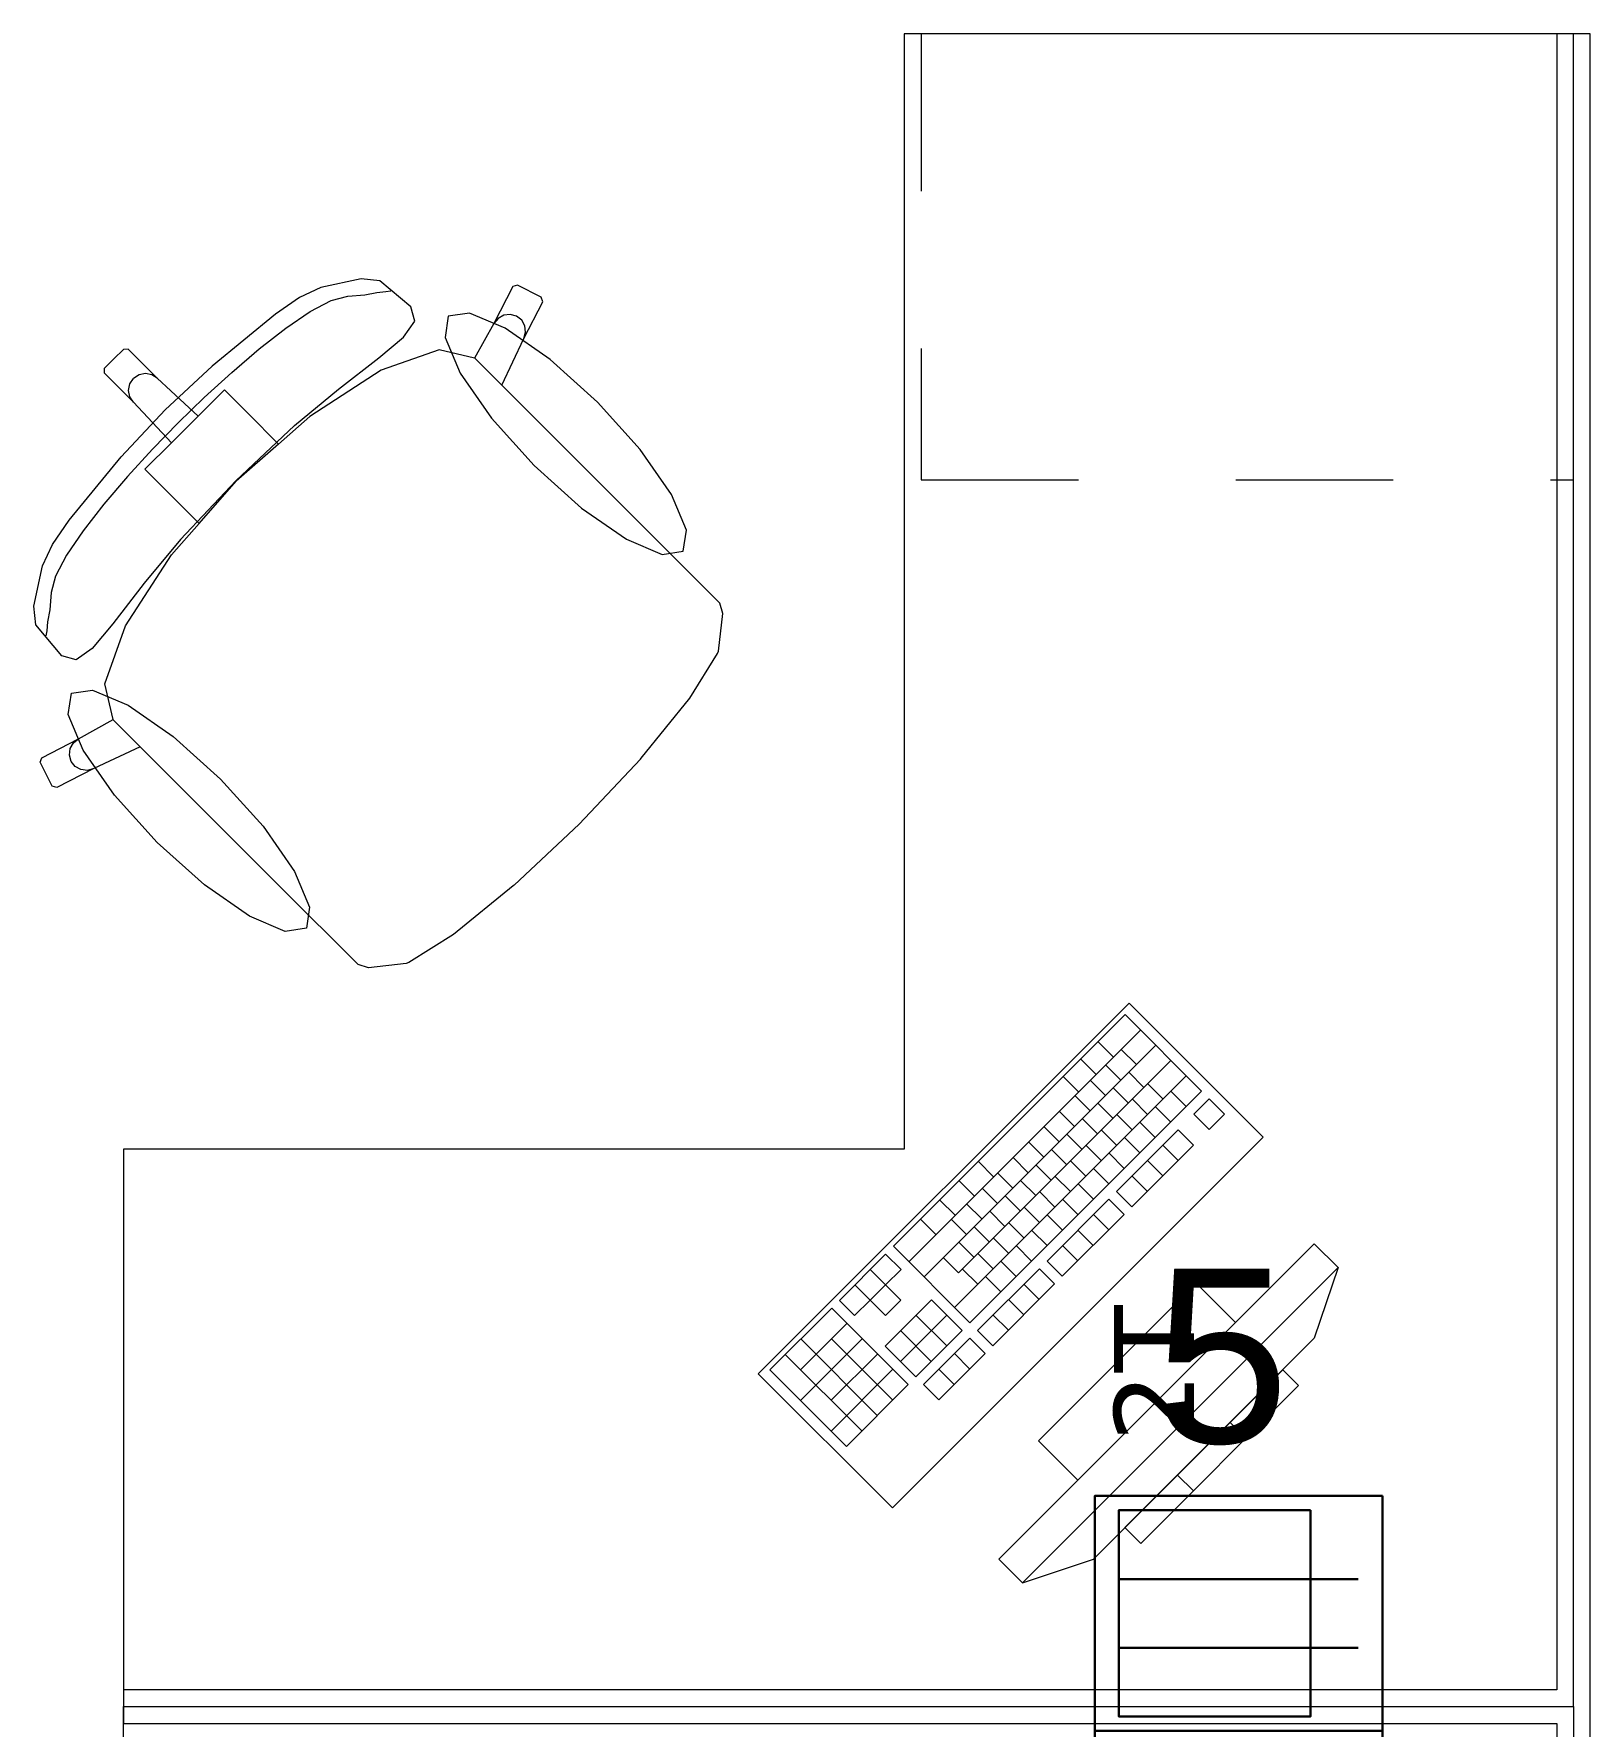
# Model space of a CAD drawing. Header units: inches. Extents: x -19 to 5698, y -728 to 92.
# Drawn here: x 309.784 to 311.179, y 12.283 to 13.8 of the extents above; entities that cross this region are included whole.
import ezdxf

# ---------------------------------------------------------------- set-up
doc = ezdxf.new("R2010")
doc.units = ezdxf.units.IN
doc.header["$MEASUREMENT"] = 0
doc.linetypes.add('HIDDEN', pattern=[0.375, 0.25, -0.125])
doc.linetypes.add('Rayas', pattern=[0.282222, 0.141111, -0.141111])
doc.layers.get('0').update_dxf_attribs({"color": 61})
doc.layers.add('00 conduct tomacorr', color=120, linetype='HIDDEN', lineweight=30)
doc.layers.add('00 IE LUZ EMERGENCIA', color=253, linetype='Continuous', lineweight=0)
doc.layers.add('Interior - Mobiliario', color=7, linetype='Continuous')
doc.styles.add('Annotative', font='arial.ttf')

# ---------------------------------------------------------------- blocks, each defined once
blk = doc.blocks.new('CAJA POP UP 6 MODULOS')
at = {"layer": '00 conduct tomacorr', "linetype": 'Continuous'}
for p, q in [((-0.095, -0.165), (-0.095, -0.0151)), ((-0.052, -0.165), (-0.052, -0.0151)), ((0.052, -0.165), (0.052, -0.0151)), ((0.095, -0.165), (0.095, -0.0151)), ((0, -0.165), (0, -0.18))]:
    blk.add_line(p, q, dxfattribs=at)
for points in [[(-0.147, 0), (0.147, 0), (0.147, -0.18), (-0.147, -0.18)], [(0, 0), (0.147, 0), (0.147, -0.18), (0, -0.18)]]:
    blk.add_lwpolyline(points, close=True, dxfattribs=at)
for points in [[(-0.138, -0.045), (-0.009, -0.045), (-0.009, -0.165), (-0.138, -0.165), (-0.138, -0.045)], [(0.009, -0.045), (0.138, -0.045), (0.138, -0.165), (0.009, -0.165), (0.009, -0.045)]]:
    blk.add_lwpolyline(points, dxfattribs=at)
at = {"color": 1, "insert": (-0.1807, -0.168), "char_height": 0.05, "attachment_point": 1, "rotation": 180}
blk.add_mtext_dynamic_manual_height_columns('{\\fVerdana|b0|i0|c0|p34;2T}', width=0.000481, gutter_width=0.1561, heights=[0], dxfattribs=at)

msp = doc.modelspace()

# ---------------------------------------------------------------- linework, layer by layer
at = {"layer": 'Interior - Mobiliario', "color": 175, "linetype": 'Rayas', "lineweight": 13}
for p, q in [((310.5795, 13.8), (310.5795, 13.4)), ((310.5795, 13.4), (311.1645, 13.4))]:
    msp.add_line(p, q, dxfattribs=at)
at = {"layer": 'Interior - Mobiliario', "color": 175, "linetype": 'Continuous', "lineweight": 13}
for p, q in [((311.1795, 13.8), (311.1495, 13.8)), ((311.1495, 13.8), (311.1495, 12.315)), ((311.1795, 12.315), (311.1795, 13.8)), ((310.0415, 13.5726), (310.0222, 13.5636)), ((310.0776, 13.5804), (310.0415, 13.5726)), ((310.0944, 13.5785), (310.0776, 13.5804)), ((310.0809, 13.566), (310.0916, 13.5681)), ((310.0916, 13.5681), (310.0997, 13.5689)), ((310.1222, 13.5553), (310.0944, 13.5785)), ((310.0997, 13.5689), (310.1042, 13.5697)), ((310.2136, 13.5733), (310.1966, 13.5402)), ((310.2176, 13.5747), (310.2136, 13.5733)), ((310.239, 13.5638), (310.2176, 13.5747)), ((310.0222, 13.5636), (310.0006, 13.5487)), ((310.0319, 13.551), (310.0507, 13.561)), ((310.0507, 13.561), (310.0655, 13.5649)), ((310.0655, 13.5649), (310.0809, 13.566)), ((310.1257, 13.5424), (310.1222, 13.5553)), ((310.2233, 13.5267), (310.2403, 13.5598)), ((310.2403, 13.5598), (310.239, 13.5638)), ((310.0006, 13.5487), (309.9439, 13.5019)), ((309.9862, 13.5176), (310.01, 13.5362)), ((310.01, 13.5362), (310.0319, 13.551)), ((310.1156, 13.5281), (310.1257, 13.5424)), ((310.1966, 13.5402), (310.1793, 13.5092)), ((310.2003, 13.5448), (310.1966, 13.5402)), ((310.2054, 13.5477), (310.2003, 13.5448)), ((310.2112, 13.5484), (310.2054, 13.5477)), ((310.2169, 13.5469), (310.2112, 13.5484)), ((310.2215, 13.5433), (310.2169, 13.5469)), ((310.2243, 13.5382), (310.2215, 13.5433)), ((310.225, 13.5324), (310.2243, 13.5382)), ((310.0934, 13.5095), (310.1156, 13.5281)), ((310.2038, 13.4849), (310.2233, 13.5267)), ((310.2233, 13.5267), (310.225, 13.5324)), ((309.8473, 13.5001), (309.8559, 13.5086)), ((309.8644, 13.5171), (309.8559, 13.5086)), ((309.8686, 13.5172), (309.8644, 13.5171)), ((309.8947, 13.4911), (309.8686, 13.5172)), ((309.9615, 13.4964), (309.9862, 13.5176)), ((310.0572, 13.4815), (310.0934, 13.5095)), ((310.1474, 13.5167), (310.0954, 13.4983)), ((310.1793, 13.5092), (310.1474, 13.5167)), ((310.1795, 13.5092), (310.1793, 13.5092)), ((310.1795, 13.5092), (310.2038, 13.4849)), ((309.8473, 13.4958), (309.8473, 13.5001)), ((309.8734, 13.4697), (309.8473, 13.4958)), ((309.8702, 13.4861), (309.8735, 13.491)), ((309.8784, 13.4942), (309.8735, 13.491)), ((309.8841, 13.4954), (309.8784, 13.4942)), ((309.8899, 13.4943), (309.8841, 13.4954)), ((309.8947, 13.4911), (309.8899, 13.4943)), ((309.9313, 13.4571), (309.8947, 13.4911)), ((309.9439, 13.5019), (309.9017, 13.4628)), ((309.9369, 13.4739), (309.9615, 13.4964)), ((310.0954, 13.4983), (310.0316, 13.457)), ((309.869, 13.4803), (309.8702, 13.4861)), ((309.8702, 13.4746), (309.869, 13.4803)), ((309.9549, 13.4807), (309.9313, 13.4571)), ((309.9761, 13.4596), (309.9549, 13.4807)), ((310.0179, 13.4488), (310.0572, 13.4815)), ((310.3516, 13.3371), (310.2038, 13.4849)), ((309.8625, 13.4206), (309.9017, 13.4628)), ((309.8734, 13.4697), (309.8702, 13.4746)), ((309.9074, 13.4332), (309.8734, 13.4697)), ((309.9134, 13.4511), (309.9369, 13.4739)), ((309.9134, 13.4511), (309.8906, 13.4276)), ((309.9074, 13.4332), (309.9193, 13.4451)), ((309.9313, 13.4571), (309.9193, 13.4451)), ((309.9651, 13.3993), (310.0179, 13.4488)), ((310.0034, 13.4322), (309.9761, 13.4596)), ((310.0316, 13.457), (310.0034, 13.4322)), ((309.8837, 13.4096), (309.9074, 13.4332)), ((310.0034, 13.4322), (309.9656, 13.3989)), ((309.8157, 13.3639), (309.8625, 13.4206)), ((309.8906, 13.4276), (309.868, 13.403)), ((309.868, 13.403), (309.8469, 13.3782)), ((309.9049, 13.3884), (309.8837, 13.4096)), ((309.9323, 13.361), (309.9049, 13.3884)), ((309.9651, 13.3993), (309.9156, 13.3466)), ((309.9323, 13.361), (309.9656, 13.3989)), ((309.8469, 13.3782), (309.8283, 13.3544)), ((309.8008, 13.3422), (309.8157, 13.3639)), ((309.8283, 13.3544), (309.8134, 13.3326)), ((309.9075, 13.3329), (309.9323, 13.361)), ((309.7918, 13.323), (309.8008, 13.3422)), ((309.9156, 13.3466), (309.8829, 13.3073)), ((309.8134, 13.3326), (309.8035, 13.3137)), ((309.8661, 13.2691), (309.9075, 13.3329)), ((310.3771, 13.3116), (310.3516, 13.3371)), ((309.7841, 13.2868), (309.7918, 13.323)), ((309.8035, 13.3137), (309.7996, 13.299)), ((310.3991, 13.2896), (310.3771, 13.3116)), ((309.7996, 13.299), (309.7984, 13.2836)), ((309.8829, 13.3073), (309.855, 13.2711)), ((309.7859, 13.2701), (309.7841, 13.2868)), ((309.7984, 13.2836), (309.7964, 13.2728)), ((310.3979, 13.2464), (310.4019, 13.2803)), ((310.4019, 13.2803), (310.3991, 13.2896)), ((309.8091, 13.2422), (309.7859, 13.2701)), ((309.7956, 13.2648), (309.7948, 13.2603)), ((309.7964, 13.2728), (309.7956, 13.2648)), ((309.855, 13.2711), (309.8364, 13.2488)), ((309.8478, 13.2171), (309.8661, 13.2691)), ((309.8364, 13.2488), (309.822, 13.2388)), ((309.822, 13.2388), (309.8091, 13.2422)), ((310.3721, 13.2042), (310.3971, 13.2443)), ((310.3971, 13.2443), (310.3979, 13.2464)), ((309.8552, 13.1851), (309.8478, 13.2171)), ((310.3286, 13.1506), (310.3721, 13.2042)), ((309.8242, 13.1678), (309.8552, 13.1851)), ((309.8553, 13.1849), (309.8552, 13.1851)), ((309.8553, 13.1849), (309.8795, 13.1607)), ((309.7911, 13.1509), (309.8242, 13.1678)), ((309.816, 13.1532), (309.8167, 13.1591)), ((309.8167, 13.1591), (309.8196, 13.1642)), ((309.8196, 13.1642), (309.8242, 13.1678)), ((309.8795, 13.1607), (309.8378, 13.1411)), ((310.0274, 13.0128), (309.8795, 13.1607)), ((309.7898, 13.1468), (309.7911, 13.1509)), ((309.8006, 13.1254), (309.7898, 13.1468)), ((309.8176, 13.1476), (309.816, 13.1532)), ((309.8212, 13.143), (309.8176, 13.1476)), ((309.8263, 13.1402), (309.8212, 13.143)), ((310.2731, 13.0914), (310.3279, 13.1497)), ((310.3279, 13.1497), (310.3286, 13.1506)), ((309.8378, 13.1411), (309.8047, 13.1241)), ((309.8321, 13.1395), (309.8263, 13.1402)), ((309.8378, 13.1411), (309.8321, 13.1395)), ((309.8047, 13.1241), (309.8006, 13.1254)), ((310.2731, 13.0914), (310.2147, 13.0366)), ((310.2139, 13.0359), (310.1602, 12.9923)), ((310.2147, 13.0366), (310.2139, 13.0359)), ((310.0529, 12.9873), (310.0274, 13.0128)), ((310.1602, 12.9923), (310.1202, 12.9674)), ((310.0748, 12.9654), (310.0529, 12.9873)), ((310.0841, 12.9625), (310.0748, 12.9654)), ((310.118, 12.9665), (310.0841, 12.9625)), ((310.1202, 12.9674), (310.118, 12.9665)), ((310.7625, 12.9205), (310.5548, 12.7128)), ((310.8311, 12.8519), (310.7625, 12.9205)), ((310.7762, 12.9067), (310.5685, 12.699)), ((310.7899, 12.893), (310.5822, 12.6853)), ((310.7383, 12.8962), (310.752, 12.8825)), ((310.7589, 12.8894), (310.7726, 12.8757)), ((310.8036, 12.8793), (310.6132, 12.6889)), ((310.7227, 12.8807), (310.7364, 12.8669)), ((310.745, 12.8756), (310.7588, 12.8619)), ((310.7657, 12.8688), (310.7794, 12.8551)), ((310.8173, 12.8656), (310.6096, 12.6579)), ((310.7071, 12.8651), (310.7208, 12.8514)), ((310.7312, 12.8617), (310.7449, 12.848)), ((310.7518, 12.855), (310.7655, 12.8412)), ((310.7829, 12.8586), (310.7966, 12.8448)), ((310.6233, 12.6442), (310.8311, 12.8519)), ((310.7173, 12.8479), (310.7311, 12.8342)), ((310.738, 12.8411), (310.7517, 12.8274)), ((310.769, 12.8447), (310.7827, 12.831)), ((310.8035, 12.8518), (310.8172, 12.838)), ((310.8379, 12.845), (310.8241, 12.8312)), ((310.8516, 12.8313), (310.8379, 12.845)), ((310.7035, 12.834), (310.7172, 12.8203)), ((310.7241, 12.8273), (310.7378, 12.8135)), ((310.7552, 12.8309), (310.7689, 12.8171)), ((310.7758, 12.8241), (310.7895, 12.8104)), ((310.7896, 12.8379), (310.8034, 12.8242)), ((310.8241, 12.8312), (310.8378, 12.8175)), ((310.8378, 12.8175), (310.8516, 12.8313)), ((310.6897, 12.8202), (310.7034, 12.8065)), ((310.7103, 12.8134), (310.724, 12.7997)), ((310.7413, 12.817), (310.755, 12.8033)), ((310.8102, 12.8173), (310.7548, 12.762)), ((310.7619, 12.8102), (310.7757, 12.7965)), ((310.8239, 12.8036), (310.8102, 12.8173)), ((310.6758, 12.8064), (310.6895, 12.7926)), ((310.6964, 12.7996), (310.7102, 12.7859)), ((310.7275, 12.8032), (310.7412, 12.7894)), ((310.7481, 12.7964), (310.7618, 12.7827)), ((310.7685, 12.7482), (310.8239, 12.8036)), ((310.7964, 12.8035), (310.8101, 12.7898)), ((310.6309, 12.7889), (310.6446, 12.7752)), ((310.6481, 12.7787), (310.6618, 12.7649)), ((310.662, 12.7925), (310.6757, 12.7788)), ((310.6826, 12.7857), (310.6963, 12.772)), ((310.7136, 12.7893), (310.7273, 12.7756)), ((310.7343, 12.7825), (310.748, 12.7688)), ((310.7825, 12.7896), (310.7962, 12.7759)), ((310.6136, 12.7716), (310.6273, 12.7579)), ((310.6343, 12.7648), (310.648, 12.7511)), ((310.6687, 12.7719), (310.6825, 12.7582)), ((310.6998, 12.7755), (310.7135, 12.7618)), ((310.7204, 12.7687), (310.7341, 12.755)), ((310.7687, 12.7758), (310.7824, 12.7621)), ((310.5963, 12.7543), (310.61, 12.7406)), ((310.6204, 12.751), (310.6341, 12.7373)), ((310.6549, 12.758), (310.6686, 12.7443)), ((310.6721, 12.7478), (310.6858, 12.7341)), ((310.6859, 12.7616), (310.6996, 12.7479)), ((310.7479, 12.755), (310.6925, 12.6996)), ((310.7066, 12.7548), (310.7203, 12.7411)), ((310.7616, 12.7413), (310.7479, 12.755)), ((310.7548, 12.762), (310.7685, 12.7482)), ((310.579, 12.737), (310.5927, 12.7233)), ((310.6066, 12.7371), (310.6203, 12.7234)), ((310.6411, 12.7442), (310.6548, 12.7305)), ((310.6582, 12.7339), (310.6719, 12.7202)), ((310.6927, 12.741), (310.7064, 12.7273)), ((310.7062, 12.6859), (310.7616, 12.7413)), ((310.7341, 12.7412), (310.7478, 12.7275)), ((310.6272, 12.7303), (310.6409, 12.7166)), ((310.6444, 12.7201), (310.6581, 12.7064)), ((310.6789, 12.7271), (310.6926, 12.7134)), ((310.7202, 12.7273), (310.7339, 12.7136)), ((310.5478, 12.7058), (310.5063, 12.6643)), ((310.5616, 12.6921), (310.5478, 12.7058)), ((310.5548, 12.7128), (310.6233, 12.6442)), ((310.5995, 12.7026), (310.6132, 12.6889)), ((310.6134, 12.7165), (310.6271, 12.7028)), ((310.6305, 12.7062), (310.6442, 12.6925)), ((310.9321, 12.7151), (310.6493, 12.4323)), ((310.665, 12.7133), (310.6787, 12.6996)), ((310.7064, 12.7135), (310.7201, 12.6998)), ((310.9534, 12.6939), (310.9321, 12.7151)), ((310.534, 12.692), (310.5477, 12.6783)), ((310.5477, 12.6783), (310.5616, 12.6921)), ((310.6167, 12.6924), (310.6304, 12.6787)), ((310.6856, 12.6927), (310.6302, 12.6373)), ((310.6512, 12.6994), (310.6649, 12.6857)), ((310.6705, 12.4111), (310.9534, 12.6939)), ((310.6993, 12.679), (310.6856, 12.6927)), ((310.6925, 12.6996), (310.7062, 12.6859)), ((310.9534, 12.6939), (310.9321, 12.6303)), ((310.5202, 12.6781), (310.5339, 12.6644)), ((310.5477, 12.6783), (310.5339, 12.6644)), ((310.5614, 12.6646), (310.5477, 12.6783)), ((310.6373, 12.6856), (310.651, 12.6719)), ((310.6439, 12.6236), (310.6993, 12.679)), ((310.6717, 12.6789), (310.6855, 12.6652)), ((310.8261, 12.6798), (310.6847, 12.5384)), ((310.8614, 12.6444), (310.8261, 12.6798)), ((310.4994, 12.6574), (310.444, 12.602)), ((310.5679, 12.5888), (310.4994, 12.6574)), ((310.5063, 12.6643), (310.52, 12.6506)), ((310.52, 12.6506), (310.5339, 12.6644)), ((310.5339, 12.6644), (310.5476, 12.6507)), ((310.589, 12.6647), (310.5474, 12.6231)), ((310.5476, 12.6507), (310.5614, 12.6646)), ((310.6164, 12.6373), (310.589, 12.6647)), ((310.6579, 12.665), (310.6716, 12.6513)), ((310.5131, 12.6436), (310.4716, 12.6021)), ((310.6027, 12.651), (310.5612, 12.6094)), ((310.5751, 12.6508), (310.6026, 12.6234)), ((310.644, 12.6512), (310.6578, 12.6375)), ((310.72, 12.503), (310.8614, 12.6444)), ((310.5268, 12.6299), (310.4714, 12.5745)), ((310.4717, 12.6297), (310.5403, 12.5611)), ((310.4992, 12.6298), (310.5541, 12.5749)), ((310.5613, 12.637), (310.5887, 12.6096)), ((310.5749, 12.5957), (310.6164, 12.6373)), ((310.6233, 12.6304), (310.5817, 12.5889)), ((310.637, 12.6167), (310.6233, 12.6304)), ((310.6302, 12.6373), (310.6439, 12.6236)), ((310.9321, 12.6303), (310.7342, 12.4323)), ((310.4578, 12.6158), (310.5264, 12.5472)), ((310.5405, 12.6162), (310.499, 12.5747)), ((310.5474, 12.6231), (310.5749, 12.5957)), ((310.5954, 12.5751), (310.637, 12.6167)), ((310.6094, 12.6166), (310.6231, 12.6028)), ((310.444, 12.602), (310.5126, 12.5334)), ((310.5542, 12.6025), (310.4988, 12.5471)), ((310.5956, 12.6027), (310.6093, 12.589)), ((310.9039, 12.602), (310.7624, 12.4606)), ((310.918, 12.5879), (310.9039, 12.602)), ((310.5126, 12.5334), (310.5679, 12.5888)), ((310.5817, 12.5889), (310.5954, 12.5751)), ((310.7766, 12.4464), (310.918, 12.5879)), ((310.8567, 12.5549), (310.8709, 12.5407)), ((310.6847, 12.5384), (310.72, 12.503)), ((310.8096, 12.5077), (310.8237, 12.4936)), ((310.7624, 12.4606), (310.7766, 12.4464)), ((310.6493, 12.4323), (310.6705, 12.4111)), ((310.6705, 12.4111), (310.7342, 12.4323)), ((309.8645, 12.315), (309.8645, 12.285)), ((311.1495, 12.315), (309.8645, 12.315)), ((311.1795, 12.285), (311.1795, 12.315)), ((309.8645, 12.285), (311.1495, 12.285)), ((311.1495, 12.285), (311.1495, 10.8)), ((311.1795, 10.8), (311.1795, 12.285))]:
    msp.add_line(p, q, dxfattribs=at)
at = {"layer": 'Interior - Mobiliario', "color": 175, "linetype": 'Continuous', "lineweight": 13, "flags": 128}
for points in [[(311.1645, 12.3), (311.1645, 13.8), (310.5645, 13.8), (310.5645, 12.8), (309.8645, 12.8), (309.8645, 12.3)], [(310.2895, 13.4698), (310.2471, 13.508), (310.2067, 13.536), (310.1746, 13.5496), (310.1557, 13.5467), (310.1528, 13.5278), (310.1664, 13.4958), (310.1945, 13.4554), (310.2326, 13.4129), (310.2751, 13.3748), (310.3155, 13.3468), (310.3475, 13.3331), (310.3664, 13.336), (310.3693, 13.3549), (310.3557, 13.387), (310.3277, 13.4274)], [(309.8946, 13.0749), (309.8565, 13.1174), (309.8284, 13.1578), (309.8148, 13.1898), (309.8177, 13.2087), (309.8366, 13.2116), (309.8687, 13.198), (309.909, 13.17), (309.9515, 13.1318), (309.9897, 13.0894), (310.0177, 13.049), (310.0313, 13.0169), (310.0284, 12.998), (310.0095, 12.9951), (309.9774, 13.0087), (309.9371, 13.0368)], [(310.8862, 12.8106), (310.766, 12.9308), (310.4336, 12.5985), (310.5538, 12.4783)], [(311.1645, 12.3), (311.1645, 10.8), (310.5645, 10.8), (310.5645, 11.8), (309.8645, 11.8), (309.8645, 12.3)]]:
    msp.add_lwpolyline(points, close=True, dxfattribs=at)

# ---------------------------------------------------------------- block references
at = {"layer": '00 conduct tomacorr', "xscale": 1.432830642179531, "yscale": 1.432830642179531, "zscale": 1.432830642179531, "rotation": 269.9999999999999}
msp.add_blockref('CAJA POP UP 6 MODULOS', (310.9932, 12.2783, -0.0009), dxfattribs=at)

# ---------------------------------------------------------------- texts
at = {"layer": '00 IE LUZ EMERGENCIA', "style": 'Annotative'}
msp.add_attdef('5', (310.7884, 12.5365, -0.0007), '', height=0.1562, dxfattribs=at)

doc.saveas('drawing.dxf')
